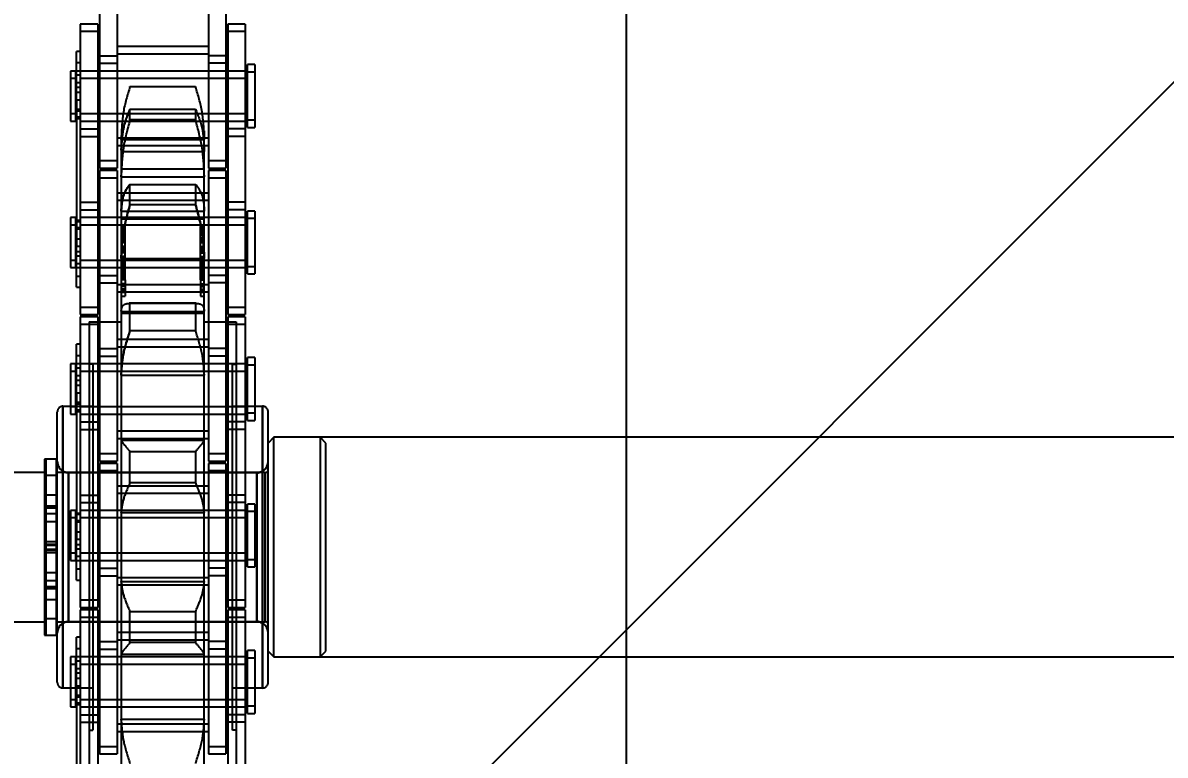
# Model space of a CAD drawing. Header units: metres. Extents: x 0 to 63075, y 0 to 44550.
# Drawn here: x 13791.6 to 13890.7, y 28744.3 to 28807.8 of the extents above; entities that cross this region are included whole.
import ezdxf

# ---------------------------------------------------------------- set-up
doc = ezdxf.new("R2010")
doc.units = ezdxf.units.M
doc.header["$LTSCALE"] = 75
doc.linetypes.add('HIDDEN2', pattern=[4.7625, 3.175, -1.5875])
for name, color, linetype in [('18_COTAS', 7, 'Continuous'), ('SDM', 7, 'Continuous'), ('SL1', 8, 'Continuous'), ('SL4', 4, 'Continuous'), ('ST1', 7, 'HIDDEN2')]:
    doc.layers.add(name, color=color, linetype=linetype)
doc.styles.add('ROMANS', font='ROMANS.SHX')
doc.dimstyles.new('75___1-75', dxfattribs={"dimscale": 75, "dimtxt": 2.5, "dimasz": 2, "dimexe": 1.5, "dimexo": 1, "dimgap": 0.5, "dimtad": 1, "dimdec": 0, "dimzin": 12, "dimtxsty": 'ROMANS', "dimcen": 0, "dimclrd": 256, "dimclre": 256, "dimclrt": 3, "dimazin": 3, "dimtfac": 1, "dimtdec": 0, "dimtmove": 0, "dimatfit": 0, "dimfxl": 1, "dimlwd": -1, "dimlwe": -1, "dimarcsym": 0})

# ---------------------------------------------------------------- blocks, each defined once
blk = doc.blocks.new('A$C1d93b9d1')
at = {"layer": 'SL1'}
h = blk.add_hatch(dxfattribs=at)
h.set_pattern_fill('_USER', color=256, scale=162.5, angle=45, style=0, pattern_type=0)
h.set_pattern_definition([(45, (-16661.6, -20824.6), (-114.90485, 114.90485), [])])
h.paths.add_polyline_path([(4898.082, 4636.318), (5948.734, 4636.318), (5901.607, 4542.064), (5682.606, 4461.672), (5480.238, 4248.214), (5366.579, 4226.037), (5244.603, 4278.708), (5081.045, 4469.988), (4934.12, 4553.153)])
blk = doc.blocks.new('*D27')
at = {"layer": '18_COTAS', "transparency": 16777216}
for p, q in [((12131.24, 27878.333), (12131.24, 30705.371)), ((13913.74, 30509.566), (13913.74, 30705.371)), ((11981.24, 30592.871), (11122.311, 30592.871)), ((13913.74, 30592.871), (12131.24, 30592.871)), ((14063.74, 30592.871), (14213.74, 30592.871))]:
    blk.add_line(p, q, dxfattribs=at)
for points in [[(11981.24, 30617.871), (11981.24, 30567.871), (12131.24, 30592.871)], [(14063.74, 30617.871), (14063.74, 30567.871), (13913.74, 30592.871)]]:
    blk.add_solid(points, dxfattribs=at)
at = {"layer": 'Defpoints', "color": 0, "transparency": 16777216}
for p in [(13913.74, 30592.871), (13913.74, 30434.566), (12131.24, 27803.333)]:
    blk.add_point(p, dxfattribs=at)
at = {"layer": '18_COTAS', "color": 3, "transparency": 16777216, "insert": (11476.776, 30724.121), "char_height": 187.5, "attachment_point": 5, "style": 'ROMANS'}
blk.add_mtext('1782', dxfattribs=at)
blk = doc.blocks.new('A$C429c7d53')
at = {"layer": 'SL4'}
for p, q in [((123.235, 1009.762), (123.235, 2334.738)), ((262.765, 1681.775), (123.235, 1681.775)), ((123.235, 1662.725), (262.765, 1662.725))]:
    blk.add_line(p, q, dxfattribs=at)
at = {"layer": 'ST1'}
for p, q in [((77.515, 1720.561), (77.515, 1714.211)), ((79.035, 1720.561), (79.035, 1714.211)), ((86.965, 1720.561), (86.965, 1714.211)), ((88.485, 1720.561), (88.485, 1714.211)), ((75.843, 1717.611), (75.843, 1716.956)), ((77.363, 1717.611), (75.843, 1717.611)), ((77.363, 1717.611), (77.363, 1716.956)), ((88.637, 1717.611), (88.637, 1716.956)), ((90.157, 1717.611), (88.637, 1717.611)), ((90.157, 1717.611), (90.157, 1716.956)), ((75.843, 1716.956), (75.843, 1707.861)), ((77.363, 1716.956), (75.843, 1716.956)), ((77.363, 1716.956), (77.363, 1707.861)), ((88.637, 1716.956), (88.637, 1707.861)), ((90.157, 1716.956), (88.637, 1716.956)), ((90.157, 1716.956), (90.157, 1707.861)), ((75.511, 1714.267), (75.511, 1715.243)), ((75.843, 1715.243), (75.511, 1715.243)), ((86.965, 1715.651), (79.035, 1715.651)), ((75.511, 1714.267), (75.843, 1714.267)), ((75.511, 1711.036), (75.511, 1714.267)), ((77.515, 1714.866), (79.035, 1714.866)), ((77.515, 1714.211), (79.035, 1714.211)), ((77.515, 1714.211), (77.515, 1705.116)), ((86.965, 1714.996), (79.035, 1714.996)), ((79.035, 1714.211), (79.035, 1705.116)), ((88.485, 1714.866), (86.965, 1714.866)), ((88.485, 1714.211), (86.965, 1714.211)), ((86.965, 1714.211), (86.965, 1705.116)), ((88.485, 1714.211), (88.485, 1705.116)), ((75, 1713.536), (75, 1712.881)), ((75.474, 1713.536), (75, 1713.536)), ((75.474, 1712.881), (75.474, 1713.536)), ((75.843, 1713.167), (75.474, 1713.167)), ((77.363, 1713.536), (75.511, 1713.536)), ((90.341, 1713.536), (75.843, 1713.536)), ((79.035, 1713.536), (77.515, 1713.536)), ((86.965, 1713.536), (79.035, 1713.536)), ((88.485, 1713.536), (86.965, 1713.536)), ((90.157, 1713.536), (88.637, 1713.536)), ((90.341, 1713.435), (90.341, 1714.09)), ((91, 1714.09), (90.341, 1714.09)), ((90.341, 1708.638), (90.341, 1713.435)), ((91, 1713.435), (90.341, 1713.435)), ((91, 1714.09), (91, 1713.435)), ((91, 1713.435), (91, 1708.638)), ((75, 1712.881), (75, 1709.191)), ((75.474, 1712.881), (75, 1712.881)), ((75.474, 1709.191), (75.474, 1712.881)), ((75.843, 1712.512), (75.474, 1712.512)), ((75.511, 1712.143), (75.843, 1712.143)), ((77.363, 1712.881), (75.843, 1712.881)), ((90.341, 1712.881), (75.843, 1712.881)), ((79.035, 1712.881), (77.515, 1712.881)), ((86.965, 1712.881), (79.035, 1712.881)), ((80.157, 1712.166), (80.157, 1712.19)), ((80.157, 1712.19), (85.843, 1712.19)), ((85.843, 1712.166), (80.157, 1712.166)), ((85.843, 1712.19), (85.843, 1712.166)), ((88.485, 1712.881), (86.965, 1712.881)), ((90.157, 1712.881), (88.637, 1712.881)), ((75.511, 1711.691), (75.843, 1711.691)), ((75.474, 1710.215), (75.843, 1710.215)), ((75.511, 1711.036), (75.843, 1711.036)), ((75.511, 1711.036), (75.511, 1698.336)), ((80.157, 1709.29), (80.157, 1710.228)), ((80.157, 1710.228), (85.843, 1710.228)), ((85.843, 1710.228), (85.843, 1709.29)), ((75, 1709.846), (75.474, 1709.846)), ((75, 1709.191), (75.474, 1709.191)), ((75.474, 1709.56), (75.843, 1709.56)), ((75.511, 1710.072), (75.843, 1710.072)), ((75.511, 1709.417), (75.843, 1709.417)), ((75.843, 1709.846), (77.363, 1709.846)), ((75.843, 1709.846), (90.341, 1709.846)), ((75.843, 1709.191), (77.363, 1709.191)), ((75.843, 1709.191), (90.341, 1709.191)), ((77.515, 1709.846), (79.035, 1709.846)), ((77.515, 1709.191), (79.035, 1709.191)), ((79.035, 1709.846), (86.965, 1709.846)), ((79.035, 1709.191), (86.965, 1709.191)), ((85.843, 1709.29), (80.157, 1709.29)), ((86.965, 1709.846), (88.485, 1709.846)), ((86.965, 1709.191), (88.485, 1709.191)), ((88.637, 1709.846), (90.157, 1709.846)), ((88.637, 1709.191), (90.157, 1709.191)), ((90.341, 1709.293), (91, 1709.293)), ((75.843, 1708.516), (77.363, 1708.516)), ((86.553, 1708.331), (86.605, 1707.717)), ((86.596, 1708.337), (86.605, 1707.857)), ((90.157, 1708.516), (88.637, 1708.516)), ((90.341, 1708.638), (91, 1708.638)), ((75.843, 1707.861), (77.363, 1707.861)), ((75.843, 1707.861), (75.843, 1701.511)), ((77.363, 1707.861), (77.363, 1701.511)), ((79.035, 1707.731), (86.965, 1707.731)), ((79.395, 1707.857), (79.395, 1707.717)), ((79.395, 1707.717), (79.395, 1707.59)), ((79.395, 1707.59), (79.395, 1707.717)), ((79.395, 1707.59), (79.395, 1707.717)), ((79.395, 1707.717), (79.395, 1707.59)), ((79.395, 1707.59), (86.605, 1707.59)), ((79.395, 1707.59), (79.395, 1706.66)), ((86.605, 1707.717), (86.605, 1707.857)), ((86.605, 1707.59), (86.605, 1707.717)), ((86.605, 1707.717), (86.605, 1707.59)), ((86.605, 1707.717), (86.605, 1707.59)), ((86.605, 1707.59), (86.605, 1707.717)), ((86.605, 1706.66), (86.605, 1707.59)), ((90.157, 1707.861), (88.637, 1707.861)), ((88.637, 1707.861), (88.637, 1701.511)), ((90.157, 1707.861), (90.157, 1701.511)), ((79.035, 1707.076), (86.965, 1707.076)), ((79.395, 1706.66), (79.395, 1704.495)), ((79.395, 1706.66), (79.395, 1706.551)), ((79.395, 1706.551), (86.605, 1706.551)), ((86.605, 1704.495), (86.605, 1706.66)), ((86.605, 1706.551), (86.605, 1706.66)), ((86.605, 1706.66), (86.605, 1706.551)), ((77.515, 1705.771), (79.035, 1705.771)), ((86.965, 1705.771), (88.485, 1705.771)), ((77.515, 1705.116), (79.035, 1705.116)), ((77.515, 1704.911), (77.515, 1704.256)), ((79.035, 1704.911), (77.515, 1704.911)), ((77.515, 1704.256), (77.515, 1695.161)), ((79.035, 1704.256), (77.515, 1704.256)), ((79.035, 1704.911), (79.035, 1704.256)), ((79.035, 1704.256), (79.035, 1695.161)), ((79.395, 1705.053), (86.605, 1705.053)), ((79.395, 1704.495), (79.395, 1704.367)), ((79.395, 1704.367), (79.395, 1704.495)), ((79.395, 1704.367), (79.395, 1704.495)), ((79.395, 1704.495), (79.395, 1704.367)), ((79.395, 1704.367), (86.605, 1704.367)), ((79.395, 1704.367), (79.395, 1701.453)), ((86.605, 1704.367), (86.605, 1704.495)), ((86.605, 1704.495), (86.605, 1704.367)), ((86.605, 1704.495), (86.605, 1704.367)), ((86.605, 1704.367), (86.605, 1704.495)), ((86.605, 1701.453), (86.605, 1704.367)), ((86.965, 1705.116), (88.485, 1705.116)), ((86.965, 1704.911), (86.965, 1704.256)), ((88.485, 1704.911), (86.965, 1704.911)), ((86.965, 1704.256), (86.965, 1695.161)), ((88.485, 1704.256), (86.965, 1704.256)), ((88.485, 1704.911), (88.485, 1704.256)), ((88.485, 1704.256), (88.485, 1695.161)), ((80.157, 1701.946), (80.157, 1703.709)), ((80.157, 1703.709), (85.843, 1703.709)), ((85.843, 1703.709), (85.843, 1701.946)), ((86.965, 1702.951), (79.035, 1702.951)), ((86.965, 1702.296), (79.035, 1702.296)), ((75.843, 1702.166), (77.363, 1702.166)), ((75.843, 1701.511), (77.363, 1701.511)), ((75.843, 1701.511), (75.843, 1692.416)), ((77.363, 1701.511), (77.363, 1692.416)), ((79.395, 1701.453), (79.395, 1697.385)), ((79.395, 1701.453), (79.395, 1701.375)), ((79.395, 1701.375), (79.395, 1701.453)), ((79.395, 1701.375), (86.605, 1701.375)), ((85.843, 1701.946), (80.157, 1701.946)), ((86.605, 1697.385), (86.605, 1701.453)), ((86.605, 1701.375), (86.605, 1701.453)), ((86.605, 1701.453), (86.605, 1701.375)), ((90.157, 1702.166), (88.637, 1702.166)), ((90.157, 1701.511), (88.637, 1701.511)), ((88.637, 1701.511), (88.637, 1692.416)), ((90.157, 1701.511), (90.157, 1692.416)), ((90.341, 1700.735), (90.341, 1701.39)), ((91, 1701.39), (90.341, 1701.39)), ((91, 1701.39), (91, 1700.735)), ((75, 1700.836), (75, 1700.181)), ((75.474, 1700.836), (75, 1700.836)), ((75.474, 1700.181), (75.474, 1700.836)), ((75.843, 1700.467), (75.474, 1700.467)), ((75.511, 1700.61), (75.843, 1700.61)), ((77.363, 1700.836), (75.843, 1700.836)), ((90.341, 1700.836), (75.843, 1700.836)), ((79.035, 1700.836), (77.515, 1700.836)), ((86.965, 1700.836), (79.035, 1700.836)), ((79.395, 1700.706), (86.605, 1700.706)), ((88.485, 1700.836), (86.965, 1700.836)), ((90.157, 1700.836), (88.637, 1700.836)), ((90.341, 1695.938), (90.341, 1700.735)), ((91, 1700.735), (90.341, 1700.735)), ((91, 1700.735), (91, 1695.938)), ((75, 1700.181), (75, 1696.491)), ((75.474, 1700.181), (75, 1700.181)), ((75.474, 1696.491), (75.474, 1700.181)), ((75.843, 1699.812), (75.474, 1699.812)), ((75.511, 1699.955), (75.843, 1699.955)), ((77.363, 1700.181), (75.843, 1700.181)), ((90.341, 1700.181), (75.843, 1700.181)), ((79.035, 1700.181), (77.515, 1700.181)), ((86.965, 1700.181), (79.035, 1700.181)), ((79.73, 1700.054), (79.395, 1700.054)), ((79.73, 1700.039), (79.395, 1700.039)), ((79.73, 1700.019), (79.395, 1700.019)), ((79.73, 1700.009), (79.395, 1700.009)), ((79.73, 1699.892), (79.395, 1699.892)), ((79.73, 1699.854), (79.395, 1699.854)), ((79.73, 1699.812), (79.395, 1699.812)), ((79.73, 1699.776), (79.395, 1699.776)), ((79.73, 1699.685), (79.395, 1699.685)), ((79.73, 1699.451), (79.395, 1699.451)), ((79.73, 1700.019), (79.73, 1700.054)), ((79.73, 1699.812), (79.73, 1700.019)), ((79.73, 1699.776), (79.73, 1699.812)), ((79.73, 1699.451), (79.73, 1699.776)), ((79.73, 1699.367), (79.73, 1699.451)), ((79.73, 1699.085), (79.73, 1699.367)), ((86.27, 1700.019), (86.27, 1700.054)), ((86.27, 1700.054), (86.605, 1700.054)), ((86.27, 1700.039), (86.605, 1700.039)), ((86.27, 1699.812), (86.27, 1700.019)), ((86.27, 1700.019), (86.605, 1700.019)), ((86.27, 1700.009), (86.605, 1700.009)), ((86.27, 1699.892), (86.605, 1699.892)), ((86.27, 1699.854), (86.605, 1699.854)), ((86.27, 1699.776), (86.27, 1699.812)), ((86.27, 1699.812), (86.605, 1699.812)), ((86.27, 1699.451), (86.27, 1699.776)), ((86.27, 1699.776), (86.605, 1699.776)), ((86.27, 1699.685), (86.605, 1699.685)), ((86.27, 1699.367), (86.27, 1699.451)), ((86.27, 1699.451), (86.605, 1699.451)), ((86.27, 1699.085), (86.27, 1699.367)), ((88.485, 1700.181), (86.965, 1700.181)), ((90.157, 1700.181), (88.637, 1700.181)), ((75.511, 1698.991), (75.843, 1698.991)), ((75.511, 1698.336), (75.843, 1698.336)), ((75.511, 1694.784), (75.511, 1698.336)), ((79.73, 1699.201), (79.395, 1699.201)), ((79.73, 1699.18), (79.395, 1699.18)), ((79.73, 1699.085), (79.395, 1699.085)), ((79.73, 1698.948), (79.395, 1698.948)), ((79.73, 1698.827), (79.395, 1698.827)), ((79.73, 1698.779), (79.395, 1698.779)), ((79.73, 1698.741), (79.395, 1698.741)), ((79.73, 1698.695), (79.395, 1698.695)), ((79.73, 1698.668), (79.395, 1698.668)), ((79.73, 1698.333), (79.395, 1698.333)), ((79.73, 1698.31), (79.395, 1698.31)), ((79.73, 1698.237), (79.73, 1699.085)), ((86.27, 1698.237), (86.27, 1699.085)), ((86.27, 1699.085), (86.605, 1699.085)), ((86.27, 1698.948), (86.605, 1698.948)), ((86.27, 1698.827), (86.605, 1698.827)), ((86.27, 1698.779), (86.605, 1698.779)), ((86.27, 1698.741), (86.605, 1698.741)), ((86.27, 1698.695), (86.605, 1698.695)), ((86.27, 1698.668), (86.605, 1698.668)), ((86.27, 1698.333), (86.605, 1698.333)), ((86.27, 1698.31), (86.605, 1698.31)), ((75.474, 1697.515), (75.843, 1697.515)), ((75.511, 1697.884), (75.843, 1697.884)), ((79.73, 1698.237), (79.395, 1698.237)), ((79.73, 1698.23), (79.395, 1698.23)), ((79.73, 1698.209), (79.395, 1698.209)), ((79.73, 1698.192), (79.395, 1698.192)), ((79.73, 1698.137), (79.395, 1698.137)), ((79.73, 1698.083), (79.395, 1698.083)), ((79.73, 1698.003), (79.395, 1698.003)), ((79.73, 1697.957), (79.395, 1697.957)), ((79.73, 1697.847), (79.395, 1697.847)), ((79.73, 1697.829), (79.395, 1697.829)), ((79.73, 1697.808), (79.395, 1697.808)), ((79.73, 1697.767), (79.395, 1697.767)), ((79.73, 1697.467), (79.395, 1697.467)), ((79.73, 1697.406), (79.395, 1697.406)), ((79.395, 1697.385), (79.395, 1697.269)), ((79.395, 1697.269), (79.395, 1697.385)), ((79.395, 1697.269), (79.395, 1697.385)), ((79.395, 1697.385), (79.395, 1697.269)), ((79.73, 1697.358), (79.395, 1697.358)), ((79.395, 1697.269), (86.605, 1697.269)), ((79.395, 1697.269), (79.395, 1692.724)), ((79.73, 1697.847), (79.73, 1698.237)), ((79.73, 1695.418), (79.73, 1697.847)), ((86.27, 1698.237), (86.605, 1698.237)), ((86.27, 1697.847), (86.27, 1698.237)), ((86.27, 1698.23), (86.605, 1698.23)), ((86.27, 1698.209), (86.605, 1698.209)), ((86.27, 1698.192), (86.605, 1698.192)), ((86.27, 1698.137), (86.605, 1698.137)), ((86.27, 1698.083), (86.605, 1698.083)), ((86.27, 1698.003), (86.605, 1698.003)), ((86.27, 1697.957), (86.605, 1697.957)), ((86.27, 1697.847), (86.605, 1697.847)), ((86.27, 1695.418), (86.27, 1697.847)), ((86.27, 1697.829), (86.605, 1697.829)), ((86.27, 1697.808), (86.605, 1697.808)), ((86.27, 1697.767), (86.605, 1697.767)), ((86.27, 1697.467), (86.605, 1697.467)), ((86.27, 1697.406), (86.605, 1697.406)), ((86.605, 1697.358), (86.27, 1697.358)), ((86.605, 1697.269), (86.605, 1697.385)), ((86.605, 1697.385), (86.605, 1697.269)), ((86.605, 1697.385), (86.605, 1697.269)), ((86.605, 1692.724), (86.605, 1697.269)), ((75, 1697.146), (75.474, 1697.146)), ((75, 1696.491), (75.474, 1696.491)), ((75.474, 1696.86), (75.843, 1696.86)), ((75.511, 1696.491), (77.363, 1696.491)), ((75.843, 1697.146), (77.363, 1697.146)), ((75.843, 1697.146), (90.341, 1697.146)), ((75.843, 1696.491), (90.341, 1696.491)), ((77.515, 1697.146), (79.035, 1697.146)), ((77.515, 1696.491), (79.035, 1696.491)), ((79.035, 1697.146), (86.965, 1697.146)), ((79.035, 1696.491), (86.965, 1696.491)), ((79.73, 1697.023), (79.395, 1697.023)), ((79.73, 1696.864), (79.395, 1696.864)), ((79.73, 1696.73), (79.395, 1696.73)), ((79.73, 1696.722), (79.395, 1696.722)), ((79.73, 1696.703), (79.395, 1696.703)), ((79.73, 1696.687), (79.395, 1696.687)), ((79.73, 1696.673), (79.395, 1696.673)), ((79.73, 1696.585), (79.395, 1696.585)), ((79.73, 1696.581), (79.395, 1696.581)), ((79.73, 1696.556), (79.395, 1696.556)), ((79.73, 1696.552), (79.395, 1696.552)), ((79.73, 1696.518), (79.395, 1696.518)), ((79.73, 1696.479), (79.395, 1696.479)), ((79.73, 1696.446), (79.395, 1696.446)), ((79.73, 1696.444), (79.395, 1696.444)), ((79.73, 1696.411), (79.395, 1696.411)), ((79.73, 1696.308), (79.395, 1696.308)), ((86.605, 1697.023), (86.27, 1697.023)), ((86.27, 1696.864), (86.605, 1696.864)), ((86.27, 1696.73), (86.605, 1696.73)), ((86.27, 1696.722), (86.605, 1696.722)), ((86.27, 1696.703), (86.605, 1696.703)), ((86.27, 1696.687), (86.605, 1696.687)), ((86.27, 1696.673), (86.605, 1696.673)), ((86.27, 1696.585), (86.605, 1696.585)), ((86.27, 1696.581), (86.605, 1696.581)), ((86.27, 1696.556), (86.605, 1696.556)), ((86.27, 1696.552), (86.605, 1696.552)), ((86.27, 1696.518), (86.605, 1696.518)), ((86.27, 1696.479), (86.605, 1696.479)), ((86.27, 1696.446), (86.605, 1696.446)), ((86.27, 1696.444), (86.605, 1696.444)), ((86.27, 1696.411), (86.605, 1696.411)), ((86.27, 1696.308), (86.605, 1696.308)), ((86.965, 1697.146), (88.485, 1697.146)), ((86.965, 1696.491), (88.485, 1696.491)), ((88.637, 1697.146), (90.157, 1697.146)), ((88.637, 1696.491), (90.157, 1696.491)), ((90.341, 1696.593), (91, 1696.593)), ((75.511, 1695.76), (75.843, 1695.76)), ((77.515, 1695.816), (79.035, 1695.816)), ((79.73, 1696.259), (79.395, 1696.259)), ((79.73, 1696.179), (79.395, 1696.179)), ((79.73, 1696.095), (79.395, 1696.095)), ((79.73, 1696.002), (79.395, 1696.002)), ((79.73, 1695.934), (79.395, 1695.934)), ((79.73, 1695.926), (79.395, 1695.926)), ((79.73, 1695.906), (79.395, 1695.906)), ((79.73, 1695.813), (79.395, 1695.813)), ((79.73, 1695.8), (79.395, 1695.8)), ((79.73, 1695.792), (79.395, 1695.792)), ((79.395, 1695.789), (79.73, 1695.789)), ((79.73, 1695.715), (79.395, 1695.715)), ((79.73, 1695.684), (79.395, 1695.684)), ((79.73, 1695.676), (79.395, 1695.676)), ((79.73, 1695.599), (79.395, 1695.599)), ((79.73, 1695.542), (79.395, 1695.542)), ((79.73, 1695.541), (79.395, 1695.541)), ((79.73, 1695.528), (79.395, 1695.528)), ((79.73, 1695.477), (79.395, 1695.477)), ((79.395, 1695.477), (79.73, 1695.477)), ((79.73, 1695.418), (79.395, 1695.418)), ((79.73, 1695.418), (79.73, 1695.003)), ((86.27, 1696.259), (86.605, 1696.259)), ((86.27, 1696.179), (86.605, 1696.179)), ((86.27, 1696.095), (86.605, 1696.095)), ((86.27, 1696.002), (86.605, 1696.002)), ((86.27, 1695.934), (86.605, 1695.934)), ((86.27, 1695.926), (86.605, 1695.926)), ((86.27, 1695.906), (86.605, 1695.906)), ((86.27, 1695.813), (86.605, 1695.813)), ((86.27, 1695.8), (86.605, 1695.8)), ((86.27, 1695.792), (86.605, 1695.792)), ((86.27, 1695.789), (86.605, 1695.789)), ((86.27, 1695.715), (86.605, 1695.715)), ((86.27, 1695.684), (86.605, 1695.684)), ((86.27, 1695.676), (86.605, 1695.676)), ((86.27, 1695.599), (86.605, 1695.599)), ((86.27, 1695.542), (86.605, 1695.542)), ((86.27, 1695.541), (86.605, 1695.541)), ((86.27, 1695.528), (86.605, 1695.528)), ((86.27, 1695.477), (86.605, 1695.477)), ((86.27, 1695.477), (86.605, 1695.477)), ((86.27, 1695.418), (86.605, 1695.418)), ((86.27, 1695.418), (86.27, 1695.003)), ((88.485, 1695.816), (86.965, 1695.816)), ((90.341, 1695.938), (91, 1695.938)), ((75.511, 1694.784), (75.843, 1694.784)), ((77.515, 1695.161), (79.035, 1695.161)), ((77.515, 1695.161), (77.515, 1688.811)), ((79.035, 1695.161), (79.035, 1688.811)), ((79.035, 1695.031), (86.965, 1695.031)), ((79.035, 1694.376), (86.965, 1694.376)), ((79.73, 1695.095), (79.395, 1695.095)), ((79.73, 1695.003), (79.395, 1695.003)), ((79.73, 1694.954), (79.395, 1694.954)), ((79.73, 1694.851), (79.395, 1694.851)), ((79.73, 1694.619), (79.395, 1694.619)), ((79.73, 1694.449), (79.395, 1694.449)), ((79.395, 1694.346), (79.73, 1694.346)), ((79.73, 1695.003), (79.73, 1694.851)), ((79.73, 1694.851), (79.73, 1694.011)), ((86.27, 1695.095), (86.605, 1695.095)), ((86.27, 1695.003), (86.605, 1695.003)), ((86.27, 1695.003), (86.27, 1694.851)), ((86.27, 1694.954), (86.605, 1694.954)), ((86.27, 1694.851), (86.605, 1694.851)), ((86.27, 1694.851), (86.27, 1694.011)), ((86.27, 1694.619), (86.605, 1694.619)), ((86.27, 1694.449), (86.605, 1694.449)), ((86.27, 1694.346), (86.605, 1694.346)), ((88.485, 1695.161), (86.965, 1695.161)), ((86.965, 1695.161), (86.965, 1688.811)), ((88.485, 1695.161), (88.485, 1688.811)), ((79.395, 1694.011), (79.73, 1694.011)), ((80.1, 1693.398), (80.099, 1693.398)), ((85.9, 1693.398), (80.1, 1693.398)), ((80.157, 1691.02), (80.157, 1693.396)), ((80.157, 1693.396), (85.843, 1693.396)), ((85.843, 1693.396), (85.843, 1691.02)), ((85.901, 1693.398), (85.9, 1693.398)), ((86.27, 1694.011), (86.605, 1694.011)), ((75.843, 1693.071), (77.363, 1693.071)), ((75.843, 1692.416), (77.363, 1692.416)), ((79.395, 1692.724), (79.395, 1687.242)), ((79.395, 1692.686), (86.605, 1692.686)), ((79.395, 1692.536), (86.605, 1692.536)), ((86.605, 1687.242), (86.605, 1692.724)), ((88.637, 1693.071), (90.157, 1693.071)), ((88.637, 1692.416), (90.157, 1692.416)), ((75.843, 1692.211), (75.843, 1691.556)), ((77.363, 1692.211), (75.843, 1692.211)), ((75.843, 1691.556), (75.843, 1682.461)), ((77.363, 1691.556), (75.843, 1691.556)), ((76.625, 1691.794), (76.625, 1652.706)), ((76.625, 1691.794), (79.395, 1691.794)), ((77.363, 1692.211), (77.363, 1691.556)), ((77.363, 1691.556), (77.363, 1682.461)), ((86.605, 1691.794), (89.375, 1691.794)), ((88.637, 1692.211), (88.637, 1691.556)), ((90.157, 1692.211), (88.637, 1692.211)), ((88.637, 1691.556), (88.637, 1682.461)), ((90.157, 1691.556), (88.637, 1691.556)), ((89.375, 1691.794), (89.375, 1652.706)), ((90.157, 1692.211), (90.157, 1691.556)), ((90.157, 1691.556), (90.157, 1682.461)), ((85.843, 1691.02), (80.157, 1691.02)), ((75.511, 1688.867), (75.511, 1689.843)), ((75.843, 1689.843), (75.511, 1689.843)), ((77.515, 1689.466), (79.035, 1689.466)), ((86.965, 1690.251), (79.035, 1690.251)), ((86.965, 1689.596), (79.035, 1689.596)), ((88.485, 1689.466), (86.965, 1689.466)), ((75.511, 1688.867), (75.843, 1688.867)), ((75.511, 1685.636), (75.511, 1688.867)), ((77.515, 1688.811), (79.035, 1688.811)), ((77.515, 1688.811), (77.515, 1679.716)), ((79.035, 1688.811), (79.035, 1679.716)), ((88.485, 1688.811), (86.965, 1688.811)), ((86.965, 1688.811), (86.965, 1679.716)), ((88.485, 1688.811), (88.485, 1679.716)), ((90.341, 1688.035), (90.341, 1688.69)), ((91, 1688.69), (90.341, 1688.69)), ((91, 1688.69), (91, 1688.035)), ((75, 1688.136), (75, 1687.481)), ((75.474, 1688.136), (75, 1688.136)), ((75, 1687.481), (75, 1683.791)), ((75.474, 1687.481), (75, 1687.481)), ((75.474, 1687.481), (75.474, 1688.136)), ((75.843, 1687.767), (75.474, 1687.767)), ((75.474, 1683.791), (75.474, 1687.481)), ((77.363, 1688.136), (75.511, 1688.136)), ((90.341, 1688.136), (75.843, 1688.136)), ((77.363, 1687.481), (75.843, 1687.481)), ((90.341, 1687.481), (75.843, 1687.481)), ((76.944, 1688.13), (76.625, 1688.13)), ((76.944, 1688.13), (76.944, 1656.371)), ((79.035, 1688.136), (77.515, 1688.136)), ((79.035, 1687.481), (77.515, 1687.481)), ((86.965, 1688.136), (79.035, 1688.136)), ((86.965, 1687.481), (79.035, 1687.481)), ((88.485, 1688.136), (86.965, 1688.136)), ((88.485, 1687.481), (86.965, 1687.481)), ((90.157, 1688.136), (88.637, 1688.136)), ((90.157, 1687.481), (88.637, 1687.481)), ((89.056, 1688.13), (89.375, 1688.13)), ((89.056, 1656.371), (89.056, 1688.13)), ((90.341, 1683.238), (90.341, 1688.035)), ((91, 1688.035), (90.341, 1688.035)), ((91, 1688.035), (91, 1683.238)), ((75.843, 1687.112), (75.474, 1687.112)), ((75.511, 1686.743), (75.843, 1686.743)), ((79.395, 1687.242), (79.395, 1687.154)), ((79.395, 1687.154), (79.395, 1687.242)), ((79.395, 1687.154), (86.605, 1687.154)), ((79.395, 1687.154), (79.395, 1681.532)), ((86.605, 1687.154), (86.605, 1687.242)), ((86.605, 1687.242), (86.605, 1687.154)), ((86.605, 1681.532), (86.605, 1687.154)), ((75.511, 1686.291), (75.843, 1686.291)), ((75.511, 1685.636), (75.511, 1672.936)), ((75.511, 1685.636), (75.843, 1685.636)), ((74.344, 1660.035), (74.344, 1684.465)), ((74.344, 1684.465), (76.944, 1684.465)), ((74.344, 1684.465), (74.344, 1660.035)), ((74.344, 1660.035), (74.344, 1684.465)), ((74.344, 1684.465), (74.344, 1660.035)), ((75, 1684.446), (75.474, 1684.446)), ((75.474, 1684.815), (75.843, 1684.815)), ((75.511, 1684.672), (75.843, 1684.672)), ((75.843, 1684.446), (77.363, 1684.446)), ((75.843, 1684.446), (90.341, 1684.446)), ((77.515, 1684.446), (79.035, 1684.446)), ((79.035, 1684.446), (86.965, 1684.446)), ((86.965, 1684.446), (88.485, 1684.446)), ((88.637, 1684.446), (90.157, 1684.446)), ((89.056, 1684.465), (91.656, 1684.465)), ((91.656, 1660.035), (91.656, 1684.465)), ((91.656, 1684.465), (91.656, 1660.035)), ((91.656, 1660.035), (91.656, 1684.465)), ((91.656, 1684.465), (91.656, 1660.035)), ((73.855, 1660.524), (73.855, 1683.976)), ((75, 1683.791), (75.474, 1683.791)), ((75.474, 1684.16), (75.843, 1684.16)), ((75.511, 1684.017), (75.843, 1684.017)), ((75.843, 1683.791), (77.363, 1683.791)), ((75.843, 1683.791), (90.341, 1683.791)), ((77.515, 1683.791), (79.035, 1683.791)), ((79.035, 1683.791), (86.965, 1683.791)), ((86.965, 1683.791), (88.485, 1683.791)), ((88.637, 1683.791), (90.157, 1683.791)), ((90.341, 1683.893), (91, 1683.893)), ((92.145, 1660.524), (92.145, 1683.976)), ((75.843, 1683.116), (77.363, 1683.116)), ((75.843, 1682.461), (77.363, 1682.461)), ((75.843, 1682.461), (75.843, 1676.111)), ((77.363, 1682.461), (77.363, 1676.111)), ((90.157, 1683.116), (88.637, 1683.116)), ((90.157, 1682.461), (88.637, 1682.461)), ((88.637, 1682.461), (88.637, 1676.111)), ((90.157, 1682.461), (90.157, 1676.111)), ((90.341, 1683.238), (91, 1683.238)), ((79.035, 1682.331), (86.965, 1682.331)), ((79.035, 1681.676), (86.965, 1681.676)), ((79.395, 1681.532), (79.395, 1681.526)), ((79.395, 1681.532), (86.605, 1681.532)), ((79.395, 1681.526), (79.395, 1681.532)), ((79.395, 1681.526), (79.395, 1675.292)), ((86.605, 1681.526), (86.605, 1681.532)), ((86.605, 1681.532), (86.605, 1681.526)), ((86.605, 1675.292), (86.605, 1681.526)), ((92.645, 1681.775), (92.145, 1681.275)), ((92.645, 1662.725), (92.645, 1681.775)), ((96.645, 1681.775), (92.645, 1681.775)), ((96.645, 1681.775), (96.645, 1662.725)), ((97.145, 1681.275), (96.645, 1681.775)), ((123.235, 1681.775), (96.645, 1681.775)), ((80.157, 1677.831), (80.157, 1680.532)), ((80.157, 1680.532), (85.843, 1680.532)), ((85.843, 1680.532), (85.843, 1677.831)), ((97.145, 1663.225), (97.145, 1681.275)), ((72.755, 1679.893), (72.755, 1664.607)), ((73.755, 1679.893), (72.755, 1679.893)), ((72.855, 1679.893), (72.855, 1664.607)), ((73.755, 1679.893), (73.755, 1664.607)), ((73.855, 1679.893), (73.755, 1679.893)), ((77.515, 1680.371), (79.035, 1680.371)), ((77.515, 1679.716), (79.035, 1679.716)), ((77.515, 1679.511), (77.515, 1678.856)), ((79.035, 1679.511), (77.515, 1679.511)), ((79.035, 1679.511), (79.035, 1678.856)), ((86.965, 1680.371), (88.485, 1680.371)), ((86.965, 1679.716), (88.485, 1679.716)), ((86.965, 1679.511), (86.965, 1678.856)), ((88.485, 1679.511), (86.965, 1679.511)), ((88.485, 1679.511), (88.485, 1678.856)), ((72.755, 1678.725), (68.5, 1678.725)), ((73.855, 1678.45), (72.755, 1678.45)), ((73.755, 1678.45), (72.755, 1678.45)), ((91.895, 1678.725), (73.855, 1678.725)), ((91.168, 1678.725), (74.832, 1678.725)), ((74.832, 1678.7), (74.832, 1665.8)), ((91.168, 1678.7), (74.832, 1678.7)), ((74.832, 1665.8), (74.832, 1678.7)), ((74.832, 1678.7), (74.832, 1665.8)), ((74.832, 1665.8), (74.832, 1678.7)), ((77.515, 1678.856), (77.515, 1669.761)), ((79.035, 1678.856), (77.515, 1678.856)), ((79.035, 1678.856), (79.035, 1669.761)), ((86.965, 1678.856), (86.965, 1669.761)), ((88.485, 1678.856), (86.965, 1678.856)), ((88.485, 1678.856), (88.485, 1669.761)), ((91.168, 1678.7), (91.168, 1665.8)), ((91.168, 1665.8), (91.168, 1678.7)), ((91.168, 1678.7), (91.168, 1665.8)), ((91.168, 1665.8), (91.168, 1678.7)), ((91.895, 1678.725), (91.895, 1665.775)), ((91.895, 1665.775), (91.895, 1678.725)), ((86.965, 1677.551), (79.035, 1677.551)), ((85.843, 1677.831), (80.157, 1677.831)), ((72.755, 1676.797), (73.755, 1676.797)), ((72.855, 1676.797), (73.855, 1676.797)), ((75.843, 1676.766), (77.363, 1676.766)), ((86.965, 1676.896), (79.035, 1676.896)), ((90.157, 1676.766), (88.637, 1676.766)), ((72.755, 1675.846), (73.755, 1675.846)), ((72.755, 1675.671), (73.755, 1675.671)), ((72.855, 1675.846), (73.855, 1675.846)), ((72.855, 1675.671), (73.855, 1675.671)), ((75.843, 1676.111), (77.363, 1676.111)), ((75.843, 1676.111), (75.843, 1667.016)), ((77.363, 1676.111), (77.363, 1667.016)), ((90.157, 1676.111), (88.637, 1676.111)), ((88.637, 1676.111), (88.637, 1667.016)), ((90.157, 1676.111), (90.157, 1667.016)), ((90.341, 1675.335), (90.341, 1675.99)), ((91, 1675.99), (90.341, 1675.99)), ((91, 1675.99), (91, 1675.335)), ((72.755, 1675.154), (73.755, 1675.154)), ((72.855, 1675.154), (73.855, 1675.154)), ((75, 1675.436), (75, 1674.781)), ((75.474, 1675.436), (75, 1675.436)), ((75, 1674.781), (75, 1671.091)), ((75.474, 1674.781), (75, 1674.781)), ((75.474, 1674.781), (75.474, 1675.436)), ((75.843, 1675.067), (75.474, 1675.067)), ((75.474, 1671.091), (75.474, 1674.781)), ((75.511, 1675.21), (75.843, 1675.21)), ((75.511, 1674.555), (75.843, 1674.555)), ((77.363, 1675.436), (75.843, 1675.436)), ((90.341, 1675.436), (75.843, 1675.436)), ((77.363, 1674.781), (75.843, 1674.781)), ((90.341, 1674.781), (75.843, 1674.781)), ((79.035, 1675.436), (77.515, 1675.436)), ((79.035, 1674.781), (77.515, 1674.781)), ((86.965, 1675.436), (79.035, 1675.436)), ((86.965, 1674.781), (79.035, 1674.781)), ((79.395, 1675.292), (79.395, 1675.242)), ((79.395, 1675.242), (79.395, 1675.292)), ((79.395, 1675.242), (86.605, 1675.242)), ((79.395, 1675.242), (79.395, 1669.258)), ((86.605, 1675.242), (86.605, 1675.292)), ((86.605, 1675.292), (86.605, 1675.242)), ((86.605, 1669.258), (86.605, 1675.242)), ((88.485, 1675.436), (86.965, 1675.436)), ((88.485, 1674.781), (86.965, 1674.781)), ((90.157, 1675.436), (88.637, 1675.436)), ((90.157, 1674.781), (88.637, 1674.781)), ((90.341, 1670.538), (90.341, 1675.335)), ((91, 1675.335), (90.341, 1675.335)), ((91, 1675.335), (91, 1670.538)), ((73.755, 1674.45), (72.755, 1674.45)), ((73.855, 1674.45), (73.755, 1674.45)), ((75.843, 1674.412), (75.474, 1674.412)), ((75.511, 1673.591), (75.843, 1673.591)), ((72.755, 1672.75), (73.755, 1672.75)), ((72.755, 1672.5), (73.755, 1672.5)), ((73.755, 1672.75), (73.855, 1672.75)), ((73.755, 1672.5), (73.855, 1672.5)), ((75.511, 1672.936), (75.843, 1672.936)), ((75.511, 1669.384), (75.511, 1672.936)), ((72.755, 1672.411), (73.755, 1672.411)), ((72.755, 1672.089), (73.755, 1672.089)), ((72.755, 1672), (73.755, 1672)), ((73.755, 1671.75), (72.755, 1671.75)), ((73.755, 1672.411), (73.855, 1672.411)), ((73.755, 1672.089), (73.855, 1672.089)), ((73.755, 1672), (73.855, 1672)), ((73.855, 1671.75), (73.755, 1671.75)), ((75, 1671.746), (75.474, 1671.746)), ((75.474, 1672.115), (75.843, 1672.115)), ((75.511, 1672.484), (75.843, 1672.484)), ((75.843, 1671.746), (77.363, 1671.746)), ((75.843, 1671.746), (90.341, 1671.746)), ((77.515, 1671.746), (79.035, 1671.746)), ((79.035, 1671.746), (86.965, 1671.746)), ((86.965, 1671.746), (88.485, 1671.746)), ((88.637, 1671.746), (90.157, 1671.746)), ((75, 1671.091), (75.474, 1671.091)), ((75.474, 1671.46), (75.843, 1671.46)), ((75.511, 1671.091), (77.363, 1671.091)), ((75.843, 1671.091), (90.341, 1671.091)), ((77.515, 1671.091), (79.035, 1671.091)), ((79.035, 1671.091), (86.965, 1671.091)), ((86.965, 1671.091), (88.485, 1671.091)), ((88.637, 1671.091), (90.157, 1671.091)), ((90.341, 1671.193), (91, 1671.193)), ((90.341, 1670.538), (91, 1670.538)), ((72.755, 1670.05), (73.755, 1670.05)), ((73.755, 1670.05), (73.855, 1670.05)), ((75.511, 1670.36), (75.843, 1670.36)), ((77.515, 1670.416), (79.035, 1670.416)), ((77.515, 1669.761), (79.035, 1669.761)), ((77.515, 1669.761), (77.515, 1663.411)), ((79.035, 1669.761), (79.035, 1663.411)), ((79.035, 1669.631), (86.965, 1669.631)), ((88.485, 1670.416), (86.965, 1670.416)), ((88.485, 1669.761), (86.965, 1669.761)), ((86.965, 1669.761), (86.965, 1663.411)), ((88.485, 1669.761), (88.485, 1663.411)), ((72.755, 1669.346), (73.755, 1669.346)), ((72.755, 1668.829), (73.755, 1668.829)), ((72.755, 1668.654), (73.755, 1668.654)), ((72.855, 1669.346), (73.855, 1669.346)), ((72.855, 1668.829), (73.855, 1668.829)), ((72.855, 1668.654), (73.855, 1668.654)), ((75.511, 1669.384), (75.843, 1669.384)), ((79.035, 1668.976), (86.965, 1668.976)), ((79.395, 1669.258), (79.395, 1669.208)), ((79.395, 1669.258), (86.605, 1669.258)), ((79.395, 1669.208), (79.395, 1669.258)), ((79.395, 1669.208), (79.395, 1662.974)), ((86.605, 1669.208), (86.605, 1669.258)), ((86.605, 1669.258), (86.605, 1669.208)), ((86.605, 1662.974), (86.605, 1669.208)), ((72.755, 1667.703), (73.755, 1667.703)), ((72.855, 1667.703), (73.855, 1667.703)), ((75.843, 1667.671), (77.363, 1667.671)), ((88.637, 1667.671), (90.157, 1667.671)), ((75.843, 1667.016), (77.363, 1667.016)), ((75.843, 1666.811), (75.843, 1666.156)), ((77.363, 1666.811), (75.843, 1666.811)), ((77.363, 1666.811), (77.363, 1666.156)), ((80.157, 1663.968), (80.157, 1666.669)), ((80.157, 1666.669), (85.843, 1666.669)), ((85.843, 1666.669), (85.843, 1663.968)), ((88.637, 1667.016), (90.157, 1667.016)), ((88.637, 1666.811), (88.637, 1666.156)), ((90.157, 1666.811), (88.637, 1666.811)), ((90.157, 1666.811), (90.157, 1666.156)), ((68.5, 1665.775), (72.755, 1665.775)), ((72.755, 1666.05), (73.855, 1666.05)), ((72.755, 1666.05), (73.755, 1666.05)), ((73.855, 1665.775), (91.895, 1665.775)), ((74.832, 1665.8), (91.168, 1665.8)), ((74.832, 1665.775), (91.168, 1665.775)), ((75.843, 1666.156), (75.843, 1657.061)), ((77.363, 1666.156), (75.843, 1666.156)), ((77.363, 1666.156), (77.363, 1657.061)), ((88.637, 1666.156), (88.637, 1657.061)), ((90.157, 1666.156), (88.637, 1666.156)), ((90.157, 1666.156), (90.157, 1657.061)), ((72.755, 1664.607), (73.755, 1664.607)), ((73.755, 1664.607), (73.855, 1664.607)), ((86.965, 1664.851), (79.035, 1664.851)), ((75.511, 1663.467), (75.511, 1664.443)), ((75.843, 1664.443), (75.511, 1664.443)), ((77.515, 1664.066), (79.035, 1664.066)), ((86.965, 1664.196), (79.035, 1664.196)), ((85.843, 1663.968), (80.157, 1663.968)), ((88.485, 1664.066), (86.965, 1664.066)), ((75, 1662.736), (75, 1662.081)), ((75.474, 1662.736), (75, 1662.736)), ((75.474, 1662.081), (75.474, 1662.736)), ((75.511, 1663.467), (75.843, 1663.467)), ((75.511, 1660.236), (75.511, 1663.467)), ((77.363, 1662.736), (75.511, 1662.736)), ((90.341, 1662.736), (75.843, 1662.736)), ((77.515, 1663.411), (79.035, 1663.411)), ((77.515, 1663.411), (77.515, 1654.316)), ((79.035, 1662.736), (77.515, 1662.736)), ((79.035, 1663.411), (79.035, 1654.316)), ((86.965, 1662.736), (79.035, 1662.736)), ((79.395, 1662.974), (79.395, 1662.968)), ((79.395, 1662.968), (79.395, 1662.974)), ((79.395, 1662.968), (86.605, 1662.968)), ((79.395, 1662.968), (79.395, 1657.346)), ((86.605, 1662.968), (86.605, 1662.974)), ((86.605, 1662.974), (86.605, 1662.968)), ((86.605, 1657.346), (86.605, 1662.968)), ((88.485, 1663.411), (86.965, 1663.411)), ((86.965, 1663.411), (86.965, 1654.316)), ((88.485, 1662.736), (86.965, 1662.736)), ((88.485, 1663.411), (88.485, 1654.316)), ((90.157, 1662.736), (88.637, 1662.736)), ((90.341, 1662.635), (90.341, 1663.29)), ((91, 1663.29), (90.341, 1663.29)), ((90.341, 1657.838), (90.341, 1662.635)), ((91, 1662.635), (90.341, 1662.635)), ((91, 1663.29), (91, 1662.635)), ((91, 1662.635), (91, 1657.838)), ((92.145, 1663.225), (92.645, 1662.725)), ((92.645, 1662.725), (96.645, 1662.725)), ((96.645, 1662.725), (97.145, 1663.225)), ((96.645, 1662.725), (123.235, 1662.725)), ((75, 1662.081), (75, 1658.391)), ((75.474, 1662.081), (75, 1662.081)), ((75.843, 1662.367), (75.474, 1662.367)), ((75.474, 1658.391), (75.474, 1662.081)), ((75.843, 1661.712), (75.474, 1661.712)), ((77.363, 1662.081), (75.843, 1662.081)), ((90.341, 1662.081), (75.843, 1662.081)), ((79.035, 1662.081), (77.515, 1662.081)), ((86.965, 1662.081), (79.035, 1662.081)), ((88.485, 1662.081), (86.965, 1662.081)), ((90.157, 1662.081), (88.637, 1662.081)), ((75.511, 1661.343), (75.843, 1661.343)), ((75.511, 1660.891), (75.843, 1660.891)), ((76.944, 1660.035), (74.344, 1660.035)), ((75.511, 1660.236), (75.511, 1647.536)), ((75.511, 1660.236), (75.843, 1660.236)), ((91.656, 1660.035), (89.056, 1660.035)), ((75, 1659.046), (75.474, 1659.046)), ((75.474, 1659.415), (75.843, 1659.415)), ((75.474, 1658.76), (75.843, 1658.76)), ((75.511, 1659.272), (75.843, 1659.272)), ((75.843, 1659.046), (77.363, 1659.046)), ((75.843, 1659.046), (90.341, 1659.046)), ((77.515, 1659.046), (79.035, 1659.046)), ((79.035, 1659.046), (86.965, 1659.046)), ((86.965, 1659.046), (88.485, 1659.046)), ((88.637, 1659.046), (90.157, 1659.046)), ((75, 1658.391), (75.474, 1658.391)), ((75.511, 1658.617), (75.843, 1658.617)), ((75.843, 1658.391), (77.363, 1658.391)), ((75.843, 1658.391), (90.341, 1658.391)), ((75.843, 1657.716), (77.363, 1657.716)), ((77.515, 1658.391), (79.035, 1658.391)), ((79.035, 1658.391), (86.965, 1658.391)), ((86.965, 1658.391), (88.485, 1658.391)), ((88.637, 1658.391), (90.157, 1658.391)), ((90.157, 1657.716), (88.637, 1657.716)), ((90.341, 1658.493), (91, 1658.493)), ((90.341, 1657.838), (91, 1657.838)), ((75.843, 1657.061), (77.363, 1657.061)), ((75.843, 1657.061), (75.843, 1650.711)), ((77.363, 1657.061), (77.363, 1650.711)), ((79.035, 1656.931), (86.965, 1656.931)), ((79.395, 1657.346), (79.395, 1657.258)), ((79.395, 1657.346), (86.605, 1657.346)), ((79.395, 1657.258), (79.395, 1657.346)), ((79.395, 1657.258), (79.395, 1651.776)), ((86.605, 1657.258), (86.605, 1657.346)), ((86.605, 1657.346), (86.605, 1657.258)), ((86.605, 1651.776), (86.605, 1657.258)), ((90.157, 1657.061), (88.637, 1657.061)), ((88.637, 1657.061), (88.637, 1650.711)), ((90.157, 1657.061), (90.157, 1650.711)), ((76.625, 1656.371), (76.944, 1656.371)), ((79.035, 1656.276), (86.965, 1656.276)), ((89.375, 1656.371), (89.056, 1656.371)), ((77.515, 1654.971), (79.035, 1654.971)), ((86.965, 1654.971), (88.485, 1654.971)), ((77.515, 1654.316), (79.035, 1654.316)), ((86.965, 1654.316), (88.485, 1654.316))]:
    blk.add_line(p, q, dxfattribs=at)
for centre, radius, start, end in [((74.344, 1683.976), 0.489, 90, 180), ((91.656, 1683.976), 0.489, 0, 90), ((74.832, 1679.702), 0.977, 180, 270), ((74.83, 1679.676), 0.975, 180.10943, 270.10901), ((91.168, 1679.702), 0.977, 270, 0), ((91.17, 1679.676), 0.975, 269.89099, 359.89057), ((91.895, 1678.975), 0.25, 270, 0), ((74.83, 1664.824), 0.975, 89.89099, 179.89057), ((74.832, 1664.798), 0.977, 90, 180), ((91.17, 1664.824), 0.975, 0.10943, 90.10901), ((91.168, 1664.798), 0.977, 0, 90), ((91.895, 1665.525), 0.25, 0, 90), ((74.344, 1660.524), 0.489, 180, 270), ((91.656, 1660.524), 0.489, 270, 0)]:
    blk.add_arc(centre, radius, start, end, dxfattribs=at)
for points, knots in [([(80.157, 1712.166), (79.935, 1711.451), (79.504, 1710.063), (79.43, 1708.483), (79.395, 1707.717)], [0, 0, 0, 0, 0.515254, 1, 1, 1, 1]), ([(86.605, 1707.717), (86.57, 1708.482), (86.496, 1710.063), (86.065, 1711.451), (85.843, 1712.166)], [0, 0, 0, 0, 0.4847248, 1, 1, 1, 1]), ([(79.395, 1706.66), (79.43, 1707.308), (79.504, 1708.645), (79.935, 1709.69), (80.157, 1710.228)], [0, 0, 0, 0, 0.484736, 1, 1, 1, 1]), ([(80.157, 1710.228), (79.935, 1709.69), (79.504, 1708.645), (79.43, 1707.308), (79.395, 1706.66)], [0, 0, 0, 0, 0.515264, 1, 1, 1, 1]), ([(85.843, 1710.228), (86.065, 1709.69), (86.496, 1708.645), (86.57, 1707.308), (86.605, 1706.66)], [0, 0, 0, 0, 0.515264, 1, 1, 1, 1]), ([(80.157, 1709.29), (79.935, 1708.484), (79.504, 1706.919), (79.43, 1705.287), (79.395, 1704.495)], [0, 0, 0, 0, 0.515256, 1, 1, 1, 1]), ([(86.605, 1704.495), (86.57, 1705.287), (86.496, 1706.919), (86.065, 1708.484), (85.843, 1709.29)], [0, 0, 0, 0, 0.484722, 1, 1, 1, 1]), ([(79.395, 1701.453), (79.43, 1701.906), (79.504, 1702.838), (79.935, 1703.413), (80.157, 1703.709)], [0, 0, 0, 0, 0.484737, 1, 1, 1, 1]), ([(80.157, 1703.709), (79.935, 1703.413), (79.504, 1702.838), (79.43, 1701.906), (79.395, 1701.453)], [0, 0, 0, 0, 0.515263, 1, 1, 1, 1]), ([(85.843, 1703.709), (86.065, 1703.413), (86.496, 1702.838), (86.57, 1701.906), (86.605, 1701.453)], [0, 0, 0, 0, 0.515263, 1, 1, 1, 1]), ([(80.157, 1701.946), (79.935, 1701.146), (79.504, 1699.594), (79.43, 1698.106), (79.395, 1697.385)], [0, 0, 0, 0, 0.515264, 1, 1, 1, 1]), ([(79.395, 1697.385), (79.43, 1698.106), (79.504, 1699.594), (79.935, 1701.146), (80.157, 1701.946)], [0, 0, 0, 0, 0.484736, 1, 1, 1, 1]), ([(86.605, 1697.385), (86.57, 1698.106), (86.496, 1699.594), (86.065, 1701.146), (85.843, 1701.946)], [0, 0, 0, 0, 0.484736, 1, 1, 1, 1]), ([(85.843, 1701.946), (86.065, 1701.146), (86.496, 1699.594), (86.57, 1698.106), (86.605, 1697.385)], [0, 0, 0, 0, 0.515264, 1, 1, 1, 1]), ([(79.395, 1692.724), (79.43, 1692.926), (79.504, 1693.342), (79.935, 1693.378), (80.157, 1693.396)], [0, 0, 0, 0, 0.484735, 1, 1, 1, 1]), ([(85.843, 1693.396), (86.065, 1693.378), (86.496, 1693.342), (86.57, 1692.926), (86.605, 1692.724)], [0, 0, 0, 0, 0.5152602, 1, 1, 1, 1]), ([(80.157, 1691.02), (79.935, 1690.323), (79.504, 1688.971), (79.43, 1687.807), (79.395, 1687.242)], [0, 0, 0, 0, 0.515263, 1, 1, 1, 1]), ([(79.395, 1687.242), (79.43, 1687.807), (79.504, 1688.971), (79.935, 1690.323), (80.157, 1691.02)], [0, 0, 0, 0, 0.484737, 1, 1, 1, 1]), ([(86.605, 1687.242), (86.57, 1687.807), (86.496, 1688.971), (86.065, 1690.323), (85.843, 1691.02)], [0, 0, 0, 0, 0.484736, 1, 1, 1, 1]), ([(79.395, 1681.526), (79.43, 1681.452), (79.504, 1681.301), (79.935, 1680.794), (80.157, 1680.532)], [0, 0, 0, 0, 0.4847248, 1, 1, 1, 1]), ([(85.843, 1680.532), (86.065, 1680.794), (86.496, 1681.301), (86.57, 1681.452), (86.605, 1681.526)], [0, 0, 0, 0, 0.515254, 1, 1, 1, 1]), ([(80.157, 1677.831), (79.935, 1677.321), (79.504, 1676.331), (79.43, 1675.631), (79.395, 1675.292)], [0, 0, 0, 0, 0.515257, 1, 1, 1, 1]), ([(86.605, 1675.292), (86.57, 1675.631), (86.496, 1676.331), (86.065, 1677.321), (85.843, 1677.831)], [0, 0, 0, 0, 0.484735, 1, 1, 1, 1]), ([(79.395, 1669.208), (79.43, 1668.869), (79.504, 1668.169), (79.935, 1667.179), (80.157, 1666.669)], [0, 0, 0, 0, 0.4847352, 1, 1, 1, 1]), ([(85.843, 1666.669), (86.065, 1667.179), (86.496, 1668.169), (86.57, 1668.869), (86.605, 1669.208)], [0, 0, 0, 0, 0.515258, 1, 1, 1, 1]), ([(80.157, 1663.968), (79.935, 1663.706), (79.504, 1663.199), (79.43, 1663.048), (79.395, 1662.974)], [0, 0, 0, 0, 0.515254, 1, 1, 1, 1]), ([(86.605, 1662.974), (86.57, 1663.048), (86.496, 1663.199), (86.065, 1663.706), (85.843, 1663.968)], [0, 0, 0, 0, 0.484725, 1, 1, 1, 1]), ([(79.395, 1657.258), (79.43, 1656.693), (79.504, 1655.529), (79.935, 1654.177), (80.157, 1653.48)], [0, 0, 0, 0, 0.484737, 1, 1, 1, 1]), ([(85.843, 1653.48), (86.065, 1654.177), (86.496, 1655.529), (86.57, 1656.693), (86.605, 1657.258)], [0, 0, 0, 0, 0.515263, 1, 1, 1, 1])]:
    blk.add_open_spline(points, degree=3, knots=knots, dxfattribs=at)

msp = doc.modelspace()

# ---------------------------------------------------------------- block references
at = {"layer": 'SDM'}
for name, p in [('A$C1d93b9d1', (8259.513, 24302.833)), ('A$C429c7d53', (13720.74, 27090.066))]:
    msp.add_blockref(name, p, dxfattribs=at)

# ---------------------------------------------------------------- dimensions: what is measured, and where the dimension line sits
at = {"layer": '18_COTAS'}
dim = msp.add_linear_dim(base=(13913.739964506, 30592.871167243), p1=(12131.239964508, 27803.333456501), p2=(13913.739964506, 30434.565956577), dimstyle='75___1-75', dxfattribs=at)
dim.commit()
dim.dimension.update_dxf_attribs({"geometry": '*D27', "text_midpoint": (11476.775678793, 30592.871167243), "dimtype": 160})

doc.saveas('drawing.dxf')
